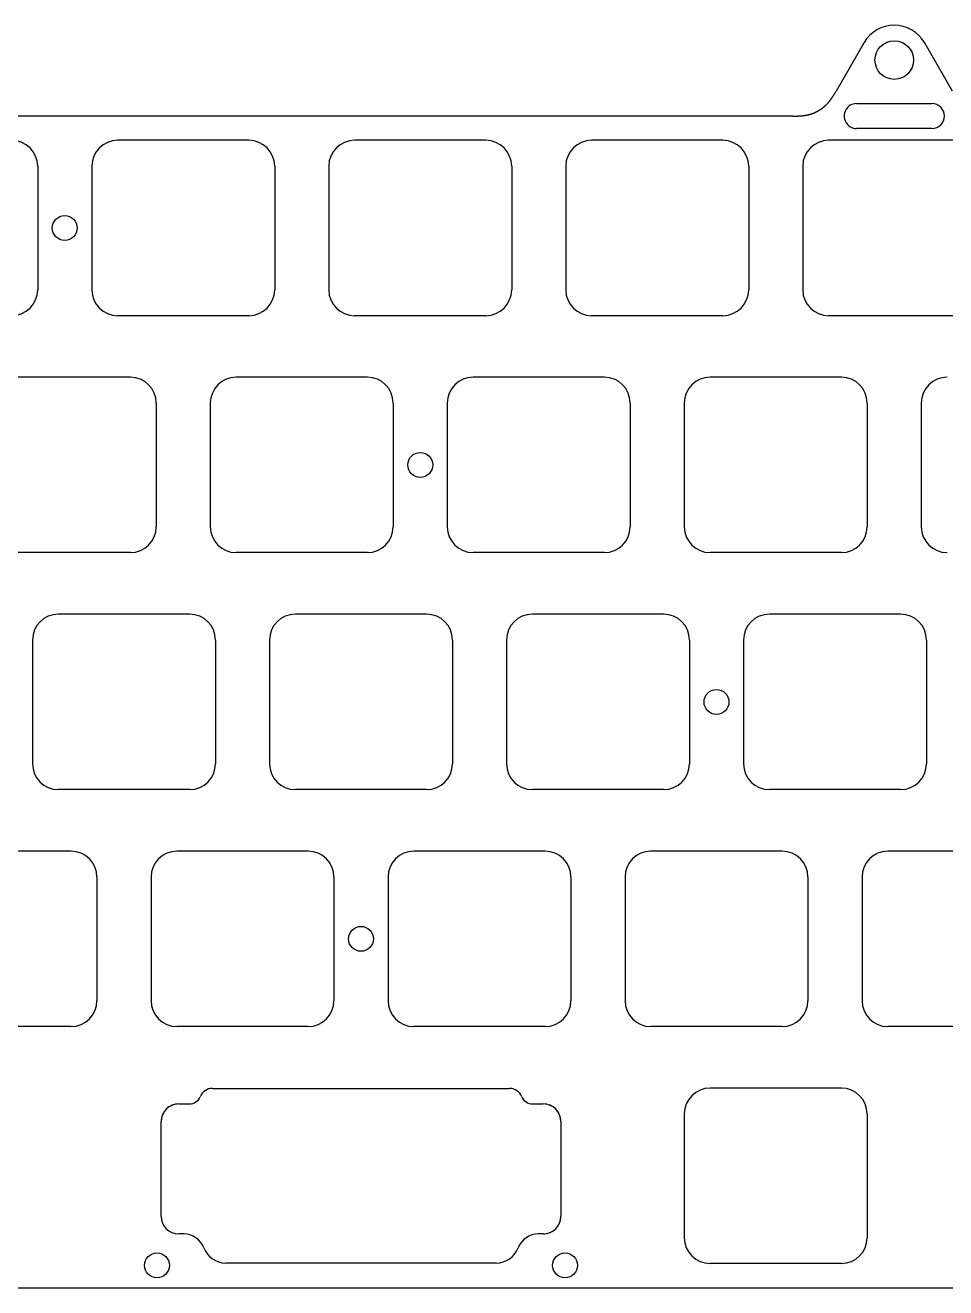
# Model space of a CAD drawing. Header units: millimetres. Extents: x -9 to 276, y -92 to 16.
# Drawn here: x 63.5 to 137.5, y -85.2 to 16.3 of the extents above; entities that cross this region are included whole.
import ezdxf

# ---------------------------------------------------------------- set-up
doc = ezdxf.new("R2010")
doc.units = ezdxf.units.MM
doc.layers.add('Edge.Cuts', color=53, linetype='CONTINUOUS', true_color=0xc8a339)

msp = doc.modelspace()

# ---------------------------------------------------------------- linework, layer by layer
at = {"layer": 'Edge.Cuts', "linetype": 'CONTINUOUS'}
for p, q in [((130.925129, 14.9), (128.673462, 11)), ((138.026537, 11), (135.774871, 14.9)), ((128.100526, 10.137918), (128.111221, 10.15071)), ((128.111221, 10.15071), (128.121898, 10.163604)), ((128.121898, 10.163604), (128.132559, 10.176603)), ((128.132559, 10.176603), (128.143204, 10.189709)), ((128.143204, 10.189709), (128.153837, 10.202926)), ((128.153837, 10.202926), (128.164458, 10.216255)), ((128.164458, 10.216255), (128.17507, 10.229701)), ((128.17507, 10.229701), (128.185675, 10.243266)), ((128.185675, 10.243266), (128.196275, 10.256954)), ((128.196275, 10.256954), (128.206872, 10.270768)), ((128.206872, 10.270768), (128.21747, 10.284713)), ((128.21747, 10.284713), (128.228069, 10.298793)), ((128.228069, 10.298793), (128.238674, 10.313011)), ((128.238674, 10.313011), (128.249287, 10.327374)), ((128.249287, 10.327374), (128.259912, 10.341886)), ((128.259912, 10.341886), (128.270551, 10.356552)), ((128.270551, 10.356552), (128.281208, 10.371379)), ((128.281208, 10.371379), (128.291888, 10.386373)), ((128.291888, 10.386373), (128.302594, 10.401541)), ((128.302594, 10.401541), (128.313331, 10.416891)), ((128.313331, 10.416891), (128.324103, 10.43243)), ((128.324103, 10.43243), (128.334918, 10.448169)), ((128.334918, 10.448169), (128.345779, 10.464116)), ((128.345779, 10.464116), (128.356694, 10.480284)), ((128.356694, 10.480284), (128.367671, 10.496683)), ((128.367671, 10.496683), (128.378715, 10.513327)), ((128.378715, 10.513327), (128.389838, 10.530232)), ((128.389838, 10.530232), (128.401048, 10.547414)), ((128.401048, 10.547414), (128.412357, 10.564892)), ((128.412357, 10.564892), (128.423777, 10.582688)), ((128.423777, 10.582688), (128.435323, 10.600826)), ((128.435323, 10.600826), (128.447011, 10.619335)), ((128.447011, 10.619335), (128.458861, 10.638248)), ((128.458861, 10.638248), (128.470896, 10.657604)), ((128.470896, 10.657604), (128.483142, 10.67745)), ((128.483142, 10.67745), (128.495632, 10.697841)), ((128.495632, 10.697841), (128.508406, 10.718846)), ((128.508406, 10.718846), (128.521514, 10.74055)), ((128.521514, 10.74055), (128.535019, 10.763064)), ((128.535019, 10.763064), (128.549006, 10.786532)), ((128.549006, 10.786532), (128.563586, 10.811149)), ((128.563586, 10.811149), (128.578924, 10.837196)), ((128.578924, 10.837196), (128.595266, 10.865098)), ((128.595266, 10.865098), (128.613018, 10.89556)), ((128.613018, 10.89556), (128.632962, 10.929928)), ((128.632962, 10.929928), (128.657009, 10.971507)), ((128.657009, 10.971507), (128.673462, 11)), ((126.545985, 9.133583), (126.559186, 9.137259)), ((126.559186, 9.137259), (126.572403, 9.141002)), ((126.572403, 9.141002), (126.585637, 9.144813)), ((126.585637, 9.144813), (126.598889, 9.148692)), ((126.598889, 9.148692), (126.612157, 9.152639)), ((126.612157, 9.152639), (126.625441, 9.156656)), ((126.625441, 9.156656), (126.638743, 9.160742)), ((126.638743, 9.160742), (126.652061, 9.164899)), ((126.652061, 9.164899), (126.665396, 9.169127)), ((126.665396, 9.169127), (126.678747, 9.173427)), ((126.678747, 9.173427), (126.692114, 9.177799)), ((126.692114, 9.177799), (126.705498, 9.182244)), ((126.705498, 9.182244), (126.718899, 9.186762)), ((126.718899, 9.186762), (126.732316, 9.191354)), ((126.732316, 9.191354), (126.745749, 9.196021)), ((126.745749, 9.196021), (126.759198, 9.200763)), ((126.759198, 9.200763), (126.772663, 9.205581)), ((126.772663, 9.205581), (126.786145, 9.210476)), ((126.786145, 9.210476), (126.793542, 9.213192)), ((126.793542, 9.213192), (126.80093, 9.215925)), ((126.80093, 9.215925), (126.80831, 9.218677)), ((126.80831, 9.218677), (126.815681, 9.221447)), ((126.815681, 9.221447), (126.823044, 9.224236)), ((126.823044, 9.224236), (126.830398, 9.227042)), ((126.830398, 9.227042), (126.837744, 9.229867)), ((126.837744, 9.229867), (126.845081, 9.232709)), ((126.845081, 9.232709), (126.85241, 9.23557)), ((126.85241, 9.23557), (126.85973, 9.238449)), ((126.85973, 9.238449), (126.867041, 9.241346)), ((126.867041, 9.241346), (126.874343, 9.244261)), ((126.874343, 9.244261), (126.881637, 9.247194)), ((126.881637, 9.247194), (126.888922, 9.250146)), ((126.888922, 9.250146), (126.896199, 9.253115)), ((126.896199, 9.253115), (126.903466, 9.256102)), ((126.903466, 9.256102), (126.910725, 9.259107)), ((126.910725, 9.259107), (126.917975, 9.26213)), ((126.917975, 9.26213), (126.925216, 9.265172)), ((126.925216, 9.265172), (126.932448, 9.268231)), ((126.932448, 9.268231), (126.939671, 9.271308)), ((126.939671, 9.271308), (126.946886, 9.274403)), ((126.946886, 9.274403), (126.954091, 9.277516)), ((126.954091, 9.277516), (126.961288, 9.280647)), ((126.961288, 9.280647), (126.968475, 9.283795)), ((126.968475, 9.283795), (126.975654, 9.286962)), ((126.975654, 9.286962), (126.982823, 9.290147)), ((126.982823, 9.290147), (126.989983, 9.293349)), ((126.989983, 9.293349), (126.997134, 9.296569)), ((126.997134, 9.296569), (127.004277, 9.299807)), ((127.004277, 9.299807), (127.011409, 9.303063)), ((127.011409, 9.303063), (127.018533, 9.306337)), ((127.018533, 9.306337), (127.025648, 9.309628)), ((127.025648, 9.309628), (127.032753, 9.312937)), ((127.032753, 9.312937), (127.039849, 9.316264)), ((127.039849, 9.316264), (127.046936, 9.319609)), ((127.046936, 9.319609), (127.054014, 9.322971)), ((127.054014, 9.322971), (127.061082, 9.326351)), ((127.061082, 9.326351), (127.068141, 9.329749)), ((127.068141, 9.329749), (127.07519, 9.333165)), ((127.07519, 9.333165), (127.08223, 9.336598)), ((127.08223, 9.336598), (127.089261, 9.340049)), ((127.089261, 9.340049), (127.096282, 9.343517)), ((127.096282, 9.343517), (127.103294, 9.347003)), ((127.103294, 9.347003), (127.110296, 9.350507)), ((127.110296, 9.350507), (127.117289, 9.354029)), ((127.117289, 9.354029), (127.124272, 9.357567)), ((127.124272, 9.357567), (127.131246, 9.361124)), ((127.131246, 9.361124), (127.13821, 9.364698)), ((127.13821, 9.364698), (127.145165, 9.36829)), ((127.145165, 9.36829), (127.15211, 9.371899)), ((127.15211, 9.371899), (127.159045, 9.375526)), ((127.159045, 9.375526), (127.165971, 9.37917)), ((127.165971, 9.37917), (127.172886, 9.382831)), ((127.172886, 9.382831), (127.179793, 9.386511)), ((127.179793, 9.386511), (127.186689, 9.390207)), ((127.186689, 9.390207), (127.193576, 9.393921)), ((127.193576, 9.393921), (127.200452, 9.397653)), ((127.200452, 9.397653), (127.207319, 9.401402)), ((127.207319, 9.401402), (127.214176, 9.405168)), ((127.214176, 9.405168), (127.221024, 9.408952)), ((127.221024, 9.408952), (127.227861, 9.412753)), ((127.227861, 9.412753), (127.234689, 9.416572)), ((127.234689, 9.416572), (127.241506, 9.420407)), ((127.241506, 9.420407), (127.248314, 9.424261)), ((127.248314, 9.424261), (127.255111, 9.428131)), ((127.255111, 9.428131), (127.261899, 9.432019)), ((127.261899, 9.432019), (127.268676, 9.435924)), ((127.268676, 9.435924), (127.275443, 9.439846)), ((127.275443, 9.439846), (127.282201, 9.443786)), ((127.282201, 9.443786), (127.288948, 9.447743)), ((127.288948, 9.447743), (127.295685, 9.451717)), ((127.295685, 9.451717), (127.302412, 9.455709)), ((127.302412, 9.455709), (127.309129, 9.459717)), ((127.309129, 9.459717), (127.315835, 9.463743)), ((127.315835, 9.463743), (127.322532, 9.467786)), ((127.322532, 9.467786), (127.329217, 9.471846)), ((127.329217, 9.471846), (127.335893, 9.475924)), ((127.335893, 9.475924), (127.342559, 9.480018)), ((127.342559, 9.480018), (127.349214, 9.48413)), ((127.349214, 9.48413), (127.355859, 9.488258)), ((127.355859, 9.488258), (127.362493, 9.492404)), ((127.362493, 9.492404), (127.369117, 9.496567)), ((127.369117, 9.496567), (127.375731, 9.500747)), ((127.375731, 9.500747), (127.382334, 9.504944)), ((127.382334, 9.504944), (127.388926, 9.509158)), ((127.388926, 9.509158), (127.395508, 9.513389)), ((127.395508, 9.513389), (127.40208, 9.517637)), ((127.40208, 9.517637), (127.408641, 9.521903)), ((127.408641, 9.521903), (127.415192, 9.526185)), ((127.415192, 9.526185), (127.421732, 9.530484)), ((127.421732, 9.530484), (127.428261, 9.5348)), ((127.428261, 9.5348), (127.43478, 9.539133)), ((127.43478, 9.539133), (127.441288, 9.543483)), ((127.441288, 9.543483), (127.447785, 9.54785)), ((127.447785, 9.54785), (127.454272, 9.552233)), ((127.454272, 9.552233), (127.460747, 9.556634)), ((127.460747, 9.556634), (127.467213, 9.561051)), ((127.467213, 9.561051), (127.473667, 9.565486)), ((127.473667, 9.565486), (127.480111, 9.569937)), ((127.480111, 9.569937), (127.486543, 9.574405)), ((127.486543, 9.574405), (127.492965, 9.57889)), ((127.492965, 9.57889), (127.499376, 9.583391)), ((127.499376, 9.583391), (127.505776, 9.58791)), ((127.505776, 9.58791), (127.512165, 9.592445)), ((127.512165, 9.592445), (127.518544, 9.596997)), ((127.518544, 9.596997), (127.524911, 9.601566)), ((127.524911, 9.601566), (127.531267, 9.606151)), ((127.531267, 9.606151), (127.537612, 9.610753)), ((127.537612, 9.610753), (127.543947, 9.615372)), ((127.543947, 9.615372), (127.55027, 9.620008)), ((127.55027, 9.620008), (127.556582, 9.62466)), ((127.556582, 9.62466), (127.562883, 9.629329)), ((127.562883, 9.629329), (127.569173, 9.634014)), ((127.569173, 9.634014), (127.575451, 9.638717)), ((127.575451, 9.638717), (127.581719, 9.643435)), ((127.581719, 9.643435), (127.587975, 9.648171)), ((127.587975, 9.648171), (127.59422, 9.652923)), ((127.59422, 9.652923), (127.600454, 9.657691)), ((127.600454, 9.657691), (127.606676, 9.662476)), ((127.606676, 9.662476), (127.612888, 9.667278)), ((127.612888, 9.667278), (127.619088, 9.672096)), ((127.619088, 9.672096), (127.625276, 9.676931)), ((127.625276, 9.676931), (127.631453, 9.681782)), ((127.631453, 9.681782), (127.637619, 9.68665)), ((127.637619, 9.68665), (127.643774, 9.691534)), ((127.643774, 9.691534), (127.649916, 9.696434)), ((127.649916, 9.696434), (127.656048, 9.701351)), ((127.656048, 9.701351), (127.662168, 9.706285)), ((127.662168, 9.706285), (127.668276, 9.711235)), ((127.668276, 9.711235), (127.674373, 9.716201)), ((127.674373, 9.716201), (127.680459, 9.721184)), ((127.680459, 9.721184), (127.686533, 9.726183)), ((127.686533, 9.726183), (127.692595, 9.731198)), ((127.692595, 9.731198), (127.698645, 9.73623)), ((127.698645, 9.73623), (127.704684, 9.741278)), ((127.704684, 9.741278), (127.710712, 9.746342)), ((127.710712, 9.746342), (127.716727, 9.751423)), ((127.716727, 9.751423), (127.722731, 9.75652)), ((127.722731, 9.75652), (127.728723, 9.761633)), ((127.728723, 9.761633), (127.734704, 9.766763)), ((127.734704, 9.766763), (127.740672, 9.771909)), ((127.740672, 9.771909), (127.746629, 9.777071)), ((127.746629, 9.777071), (127.752574, 9.782249)), ((127.752574, 9.782249), (127.758507, 9.787443)), ((127.758507, 9.787443), (127.764428, 9.792654)), ((127.764428, 9.792654), (127.770338, 9.797881)), ((127.770338, 9.797881), (127.776235, 9.803124)), ((127.776235, 9.803124), (127.78212, 9.808383)), ((127.78212, 9.808383), (127.787994, 9.813658)), ((127.787994, 9.813658), (127.793855, 9.818949)), ((127.793855, 9.818949), (127.799705, 9.824257)), ((127.799705, 9.824257), (127.805542, 9.82958)), ((127.805542, 9.82958), (127.811367, 9.834919)), ((127.811367, 9.834919), (127.811875, 9.835386)), ((127.811875, 9.835386), (127.823466, 9.846097)), ((127.823466, 9.846097), (127.835011, 9.856873)), ((127.835011, 9.856873), (127.846511, 9.867716)), ((127.846511, 9.867716), (127.857966, 9.878626)), ((127.857966, 9.878626), (127.869377, 9.889605)), ((127.869377, 9.889605), (127.880745, 9.900653)), ((127.880745, 9.900653), (127.892071, 9.911771)), ((127.892071, 9.911771), (127.903355, 9.92296)), ((127.903355, 9.92296), (127.914599, 9.934222)), ((127.914599, 9.934222), (127.925804, 9.945556)), ((127.925804, 9.945556), (127.93697, 9.956965)), ((127.93697, 9.956965), (127.948098, 9.968449)), ((127.948098, 9.968449), (127.959189, 9.98001)), ((127.959189, 9.98001), (127.970245, 9.991649)), ((127.970245, 9.991649), (127.981266, 10.003367)), ((127.981266, 10.003367), (127.992253, 10.015166)), ((127.992253, 10.015166), (128.003208, 10.027046)), ((128.003208, 10.027046), (128.014131, 10.03901)), ((128.014131, 10.03901), (128.025024, 10.051058)), ((128.025024, 10.051058), (128.035888, 10.063193)), ((128.035888, 10.063193), (128.046723, 10.075416)), ((128.046723, 10.075416), (128.057532, 10.087729)), ((128.057532, 10.087729), (128.068315, 10.100134)), ((128.068315, 10.100134), (128.079074, 10.112632)), ((128.079074, 10.112632), (128.089811, 10.125226)), ((128.089811, 10.125226), (128.100526, 10.137918)), ((130.318762, 10), (136.381237, 10)), ((125.209361, 9), (36.715638, 9)), ((125.209361, 9), (125.253561, 9.000006)), ((125.253561, 9.000006), (125.298122, 9.000051)), ((125.298122, 9.000051), (125.320537, 9.0001)), ((125.320537, 9.0001), (125.343041, 9.000173)), ((125.343041, 9.000173), (125.365633, 9.000275)), ((125.365633, 9.000275), (125.388313, 9.000411)), ((125.388313, 9.000411), (125.411082, 9.000585)), ((125.411082, 9.000585), (125.433937, 9.000803)), ((125.433937, 9.000803), (125.456879, 9.001069)), ((125.456879, 9.001069), (125.479908, 9.001387)), ((125.479908, 9.001387), (125.503023, 9.001764)), ((125.503023, 9.001764), (125.526223, 9.002203)), ((125.526223, 9.002203), (125.549509, 9.00271)), ((125.549509, 9.00271), (125.572879, 9.003289)), ((125.572879, 9.003289), (125.596334, 9.003945)), ((125.596334, 9.003945), (125.608093, 9.004303)), ((125.608093, 9.004303), (125.619873, 9.004683)), ((125.619873, 9.004683), (125.631673, 9.005084)), ((125.631673, 9.005084), (125.643495, 9.005507)), ((125.643495, 9.005507), (125.655337, 9.005953)), ((125.655337, 9.005953), (125.6672, 9.006423)), ((125.6672, 9.006423), (125.679084, 9.006917)), ((125.679084, 9.006917), (125.690988, 9.007436)), ((125.690988, 9.007436), (125.702913, 9.00798)), ((125.702913, 9.00798), (125.714859, 9.008549)), ((125.714859, 9.008549), (125.726824, 9.009146)), ((125.726824, 9.009146), (125.738811, 9.009769)), ((125.738811, 9.009769), (125.750817, 9.01042)), ((125.750817, 9.01042), (125.762844, 9.011099)), ((125.762844, 9.011099), (125.774891, 9.011808)), ((125.774891, 9.011808), (125.786959, 9.012545)), ((125.786959, 9.012545), (125.799046, 9.013313)), ((125.799046, 9.013313), (125.811154, 9.014112)), ((125.811154, 9.014112), (125.823282, 9.014942)), ((125.823282, 9.014942), (125.835429, 9.015804)), ((125.835429, 9.015804), (125.847597, 9.016698)), ((125.847597, 9.016698), (125.859784, 9.017625)), ((125.859784, 9.017625), (125.871992, 9.018586)), ((125.871992, 9.018586), (125.884219, 9.019582)), ((125.884219, 9.019582), (125.896465, 9.020612)), ((125.896465, 9.020612), (125.908732, 9.021678)), ((125.908732, 9.021678), (125.921018, 9.02278)), ((125.921018, 9.02278), (125.933324, 9.023919)), ((125.933324, 9.023919), (125.945649, 9.025095)), ((125.945649, 9.025095), (125.957994, 9.026309)), ((125.957994, 9.026309), (125.970358, 9.027562)), ((125.970358, 9.027562), (125.982741, 9.028854)), ((125.982741, 9.028854), (125.995144, 9.030185)), ((125.995144, 9.030185), (126.007566, 9.031557)), ((126.007566, 9.031557), (126.020007, 9.03297)), ((126.020007, 9.03297), (126.032467, 9.034424)), ((126.032467, 9.034424), (126.044947, 9.035921)), ((126.044947, 9.035921), (126.057445, 9.03746)), ((126.057445, 9.03746), (126.069963, 9.039043)), ((126.069963, 9.039043), (126.082499, 9.040669)), ((126.082499, 9.040669), (126.095055, 9.042341)), ((126.095055, 9.042341), (126.107629, 9.044057)), ((126.107629, 9.044057), (126.120222, 9.045819)), ((126.120222, 9.045819), (126.132834, 9.047627)), ((126.132834, 9.047627), (126.145464, 9.049483)), ((126.145464, 9.049483), (126.158113, 9.051386)), ((126.158113, 9.051386), (126.17078, 9.053337)), ((126.17078, 9.053337), (126.183467, 9.055337)), ((126.183467, 9.055337), (126.196171, 9.057386)), ((126.196171, 9.057386), (126.208894, 9.059485)), ((126.208894, 9.059485), (126.221636, 9.061635)), ((126.221636, 9.061635), (126.234395, 9.063836)), ((126.234395, 9.063836), (126.247173, 9.066089)), ((126.247173, 9.066089), (126.259969, 9.068394)), ((126.259969, 9.068394), (126.272784, 9.070753)), ((126.272784, 9.070753), (126.285616, 9.073164)), ((126.285616, 9.073164), (126.298466, 9.07563)), ((126.298466, 9.07563), (126.311335, 9.078151)), ((126.311335, 9.078151), (126.324221, 9.080728)), ((126.324221, 9.080728), (126.337126, 9.08336)), ((126.337126, 9.08336), (126.350048, 9.086049)), ((126.350048, 9.086049), (126.362988, 9.088795)), ((126.362988, 9.088795), (126.375945, 9.091598)), ((126.375945, 9.091598), (126.388921, 9.094461)), ((126.388921, 9.094461), (126.401914, 9.097382)), ((126.401914, 9.097382), (126.414924, 9.100363)), ((126.414924, 9.100363), (126.427952, 9.103404)), ((126.427952, 9.103404), (126.440998, 9.106506)), ((126.440998, 9.106506), (126.454061, 9.109669)), ((126.454061, 9.109669), (126.467141, 9.112894)), ((126.467141, 9.112894), (126.480239, 9.116182)), ((126.480239, 9.116182), (126.493354, 9.119534)), ((126.493354, 9.119534), (126.506486, 9.122949)), ((126.506486, 9.122949), (126.519635, 9.126428)), ((126.519635, 9.126428), (126.532802, 9.129973)), ((126.532802, 9.129973), (126.545985, 9.133583)), ((136.381237, 8), (130.318762, 8)), ((81.475, 7.05), (70.925, 7.05)), ((100.525, 7.05), (89.975, 7.05)), ((119.575, 7.05), (109.025, 7.05)), ((138.625, 7.05), (128.075, 7.05)), ((64.5, 4.975), (64.5, -4.975)), ((68.85, 4.975), (68.85, -4.975)), ((83.55, 4.975), (83.55, -4.975)), ((87.9, 4.975), (87.9, -4.975)), ((102.6, 4.975), (102.6, -4.975)), ((106.95, 4.975), (106.95, -4.975)), ((121.65, 4.975), (121.65, -4.975)), ((126, 4.975), (126, -4.975)), ((81.475, -7.05), (70.925, -7.05)), ((100.525, -7.05), (89.975, -7.05)), ((119.575, -7.05), (109.025, -7.05)), ((138.625, -7.05), (128.075, -7.05)), ((71.95, -12), (61.4, -12)), ((91, -12), (80.45, -12)), ((110.05, -12), (99.5, -12)), ((129.1, -12), (118.55, -12)), ((74.025, -14.075), (74.025, -24.025)), ((78.375, -14.075), (78.375, -24.025)), ((93.075, -14.075), (93.075, -24.025)), ((97.425, -14.075), (97.425, -24.025)), ((112.125, -14.075), (112.125, -24.025)), ((116.475, -14.075), (116.475, -24.025)), ((131.175, -14.075), (131.175, -24.025)), ((135.525, -14.075), (135.525, -24.025)), ((71.95, -26.1), (61.4, -26.1)), ((91, -26.1), (80.45, -26.1)), ((110.05, -26.1), (99.5, -26.1)), ((129.1, -26.1), (118.55, -26.1)), ((76.7125, -31.05), (66.1625, -31.05)), ((95.7625, -31.05), (85.2125, -31.05)), ((114.8125, -31.05), (104.2625, -31.05)), ((133.8625, -31.05), (123.3125, -31.05)), ((64.0875, -33.125), (64.0875, -43.075)), ((78.7875, -33.125), (78.7875, -43.075)), ((83.1375, -33.125), (83.1375, -43.075)), ((97.8375, -33.125), (97.8375, -43.075)), ((102.1875, -33.125), (102.1875, -43.075)), ((116.8875, -33.125), (116.8875, -43.075)), ((121.2375, -33.125), (121.2375, -43.075)), ((135.9375, -33.125), (135.9375, -43.075)), ((76.7125, -45.15), (66.1625, -45.15)), ((95.7625, -45.15), (85.2125, -45.15)), ((114.8125, -45.15), (104.2625, -45.15)), ((133.8625, -45.15), (123.3125, -45.15)), ((67.1875, -50.1), (56.6375, -50.1)), ((86.2375, -50.1), (75.6875, -50.1)), ((105.2875, -50.1), (94.7375, -50.1)), ((124.3375, -50.1), (113.7875, -50.1)), ((143.3875, -50.1), (132.8375, -50.1)), ((69.2625, -52.175), (69.2625, -62.125)), ((73.6125, -52.175), (73.6125, -62.125)), ((88.3125, -52.175), (88.3125, -62.125)), ((92.6625, -52.175), (92.6625, -62.125)), ((107.3625, -52.175), (107.3625, -62.125)), ((111.7125, -52.175), (111.7125, -62.125)), ((126.4125, -52.175), (126.4125, -62.125)), ((130.7625, -52.175), (130.7625, -62.125)), ((67.1875, -64.2), (56.6375, -64.2)), ((86.2375, -64.2), (75.6875, -64.2)), ((105.2875, -64.2), (94.7375, -64.2)), ((124.3375, -64.2), (113.7875, -64.2)), ((143.3875, -64.2), (132.8375, -64.2)), ((48.621888, -85.2), (218.078111, -85.2))]:
    msp.add_line(p, q, dxfattribs=at)
at = {"layer": 'Edge.Cuts', "linetype": 'Continuous'}
for p, q in [((78.55968, -69.1724), (102.41492, -69.1724)), ((78.559875, -69.172411), (78.559875, -69.1724)), ((78.559875, -69.1724), (102.415075, -69.1724)), ((129.1, -69.15), (118.549999, -69.15)), ((129.1, -69.15), (118.549999, -69.15)), ((75.83686, -70.42456), (76.70247, -70.42456)), ((75.849012, -70.42456), (76.702575, -70.42456)), ((76.702575, -70.424548), (76.702575, -70.42456)), ((104.27213, -70.42456), (105.13774, -70.42456)), ((104.272275, -70.42456), (105.137875, -70.42456)), ((74.41186, -79.45044), (74.41186, -71.84956)), ((74.411985, -79.45044), (74.411985, -71.8497)), ((106.56274, -71.84956), (106.56274, -79.45044)), ((106.562865, -71.84956), (106.562865, -79.4504)), ((116.475, -71.225), (116.475, -81.175001)), ((116.475, -71.225), (116.475, -81.175001)), ((131.175, -71.225), (131.175, -81.175)), ((131.175, -71.225), (131.175, -81.175)), ((76.2409, -80.87544), (75.83686, -80.87544)), ((76.241075, -80.87544), (75.836975, -80.87544)), ((105.13774, -80.87544), (104.7337, -80.87544)), ((105.125958, -80.87544), (104.733825, -80.87544)), ((101.3628, -83.21191), (79.6118, -83.21191)), ((101.362925, -83.21191), (79.612075, -83.21191)), ((129.1, -83.25), (118.55, -83.25)), ((129.1, -83.25), (118.55, -83.25))]:
    msp.add_line(p, q, dxfattribs=at)
at = {"layer": 'Edge.Cuts'}
for centre, radius in [((133.35, 13.5), 1.55), ((66.675, 0), 1), ((95.25, -19.05), 1), ((119.0625, -38.1), 1), ((90.4875, -57.15), 1), ((74.0875, -83.4), 1), ((106.8875, -83.4), 1)]:
    msp.add_circle(centre, radius, dxfattribs=at)
for centre, radius, start, end in [((133.35, 13.5), 2.8, 30.00000134, 149.99999866), ((130.31876, 8.999999), 0.999999, -270.00011459, -89.99988541), ((136.381237, 9), 1, -90, 90), ((62.425, 4.975), 2.075, 0, 90), ((70.925, 4.975), 2.075, 90, 180), ((81.475, 4.975), 2.075, 0, 90), ((89.975, 4.975), 2.075, 90, 180), ((100.525, 4.975), 2.075, 0, 90), ((109.025, 4.975), 2.075, 90, 180), ((119.575, 4.975), 2.075, 0, 90), ((128.075, 4.975), 2.075, 90, 180), ((62.425, -4.975), 2.075, -90, 0), ((70.925, -4.975), 2.075, -180, -90), ((81.475, -4.975), 2.075, -90, 0), ((89.975, -4.975), 2.075, -180, -90), ((100.525, -4.975), 2.075, -90, 0), ((109.025, -4.975), 2.075, -180, -90), ((119.575, -4.975), 2.075, -90, 0), ((128.075, -4.975), 2.075, -180, -90), ((71.95, -14.075), 2.075, 0, 90), ((80.45, -14.075), 2.075, 90, 180), ((91, -14.075), 2.075, 0, 90), ((99.5, -14.075), 2.075, 90, 180), ((110.05, -14.075), 2.075, 0, 90), ((118.55, -14.075), 2.075, 90, 180), ((129.1, -14.075), 2.075, 0, 90), ((137.6, -14.075), 2.075, 90, 180), ((71.95, -24.025), 2.075, -90, 0), ((80.45, -24.025), 2.075, -180, -90), ((91, -24.025), 2.075, -90, 0), ((99.5, -24.025), 2.075, -180, -90), ((110.05, -24.025), 2.075, -90, 0), ((118.55, -24.025), 2.075, -180, -90), ((129.1, -24.025), 2.075, -90, 0), ((137.6, -24.025), 2.075, -180, -90), ((66.1625, -33.125), 2.075, 90, 180), ((76.7125, -33.125), 2.075, 0, 90), ((85.2125, -33.125), 2.075, 90, 180), ((95.7625, -33.125), 2.075, 0, 90), ((104.2625, -33.125), 2.075, 90, 180), ((114.8125, -33.125), 2.075, 0, 90), ((123.3125, -33.125), 2.075, 90, 180), ((133.8625, -33.125), 2.075, 0, 90), ((66.1625, -43.075), 2.075, -180, -90), ((76.7125, -43.075), 2.075, -90, 0), ((85.2125, -43.075), 2.075, -180, -90), ((95.7625, -43.075), 2.075, -90, 0), ((104.2625, -43.075), 2.075, -180, -90), ((114.8125, -43.075), 2.075, -90, 0), ((123.3125, -43.075), 2.075, -180, -90), ((133.8625, -43.075), 2.075, -90, 0), ((67.1875, -52.175), 2.075, 0, 90), ((75.6875, -52.175), 2.075, 90, 180), ((86.2375, -52.175), 2.075, 0, 90), ((94.7375, -52.175), 2.075, 90, 180), ((105.2875, -52.175), 2.075, 0, 90), ((113.7875, -52.175), 2.075, 90, 180), ((124.3375, -52.175), 2.075, 0, 90), ((132.8375, -52.175), 2.075, 90, 180), ((67.1875, -62.125), 2.075, -90, 0), ((75.6875, -62.125), 2.075, -180, -90), ((86.2375, -62.125), 2.075, -90, 0), ((94.7375, -62.125), 2.075, -180, -90), ((105.2875, -62.125), 2.075, -90, 0), ((113.7875, -62.125), 2.075, -180, -90), ((124.3375, -62.125), 2.075, -90, 0), ((132.8375, -62.125), 2.075, -180, -90), ((76.70247, -69.49615), 0.928411, 270, 337.97729805), ((76.7026, -69.4962), 0.928388, 269.99845712, 337.98004296), ((78.5597, -70.2474), 1.075006, 90.00106597, 157.97610066), ((78.5598, -70.2474), 1.074983, 89.99600256, 157.97560099), ((102.4149, -70.2474), 1.075, 22.02389934, 89.99893403), ((102.415, -70.2474), 1.075, 22.02339581, 89.99600262), ((104.2721, -69.4961), 0.92846, 202.02625676, 270.00185132), ((104.2723, -69.4961), 0.92846, 202.02454675, 269.99845724), ((118.55, -71.225), 2.075, 90.00002761, 180), ((118.55, -71.225), 2.075, 90.00002761, 180), ((129.1, -71.225), 2.075, 0, 90), ((129.1, -71.225), 2.075, 0, 90), ((75.83686, -71.84956), 1.425, 90, 180), ((75.8371, -71.8496), 1.425115, 89.52108049, 180.00402043), ((105.13774, -71.84956), 1.425, 0, 90), ((105.1379, -71.8495), 1.42494, 359.99758744, 90.00100523), ((75.83686, -79.45044), 1.425, 180, 270), ((75.837, -79.4504), 1.42504, 180.00160826, 269.99899484), ((105.1377, -79.4504), 1.425165, 269.52789202, 0), ((105.1377, -79.4504), 1.42504, 270.00160826, 359.99839174), ((76.24091, -82.60037), 1.72493, 20.54597615, 90.00033216), ((76.2411, -82.6003), 1.72486, 20.54456057, 90.00083044), ((104.7337, -82.6004), 1.724938, 90, 159.45340178), ((104.7338, -82.6004), 1.724915, 89.99916959, 159.45311033), ((118.55, -81.175), 2.075, 180.00002761, 270), ((118.55, -81.175), 2.075, 180.00002761, 270), ((129.1, -81.175), 2.075, 270, 0), ((129.1, -81.175), 2.075, 270, 0), ((79.61181, -81.33696), 1.87495, 200.54592343, 269.99969441), ((79.612, -81.3369), 1.87501, 200.54694304, 270.00229182), ((101.3628, -81.337), 1.874943, 270, 339.45493501), ((101.3628, -81.3368), 1.87513, 270.00381945, 339.45055299)]:
    msp.add_arc(centre, radius, start, end, dxfattribs=at)

doc.saveas('drawing.dxf')
